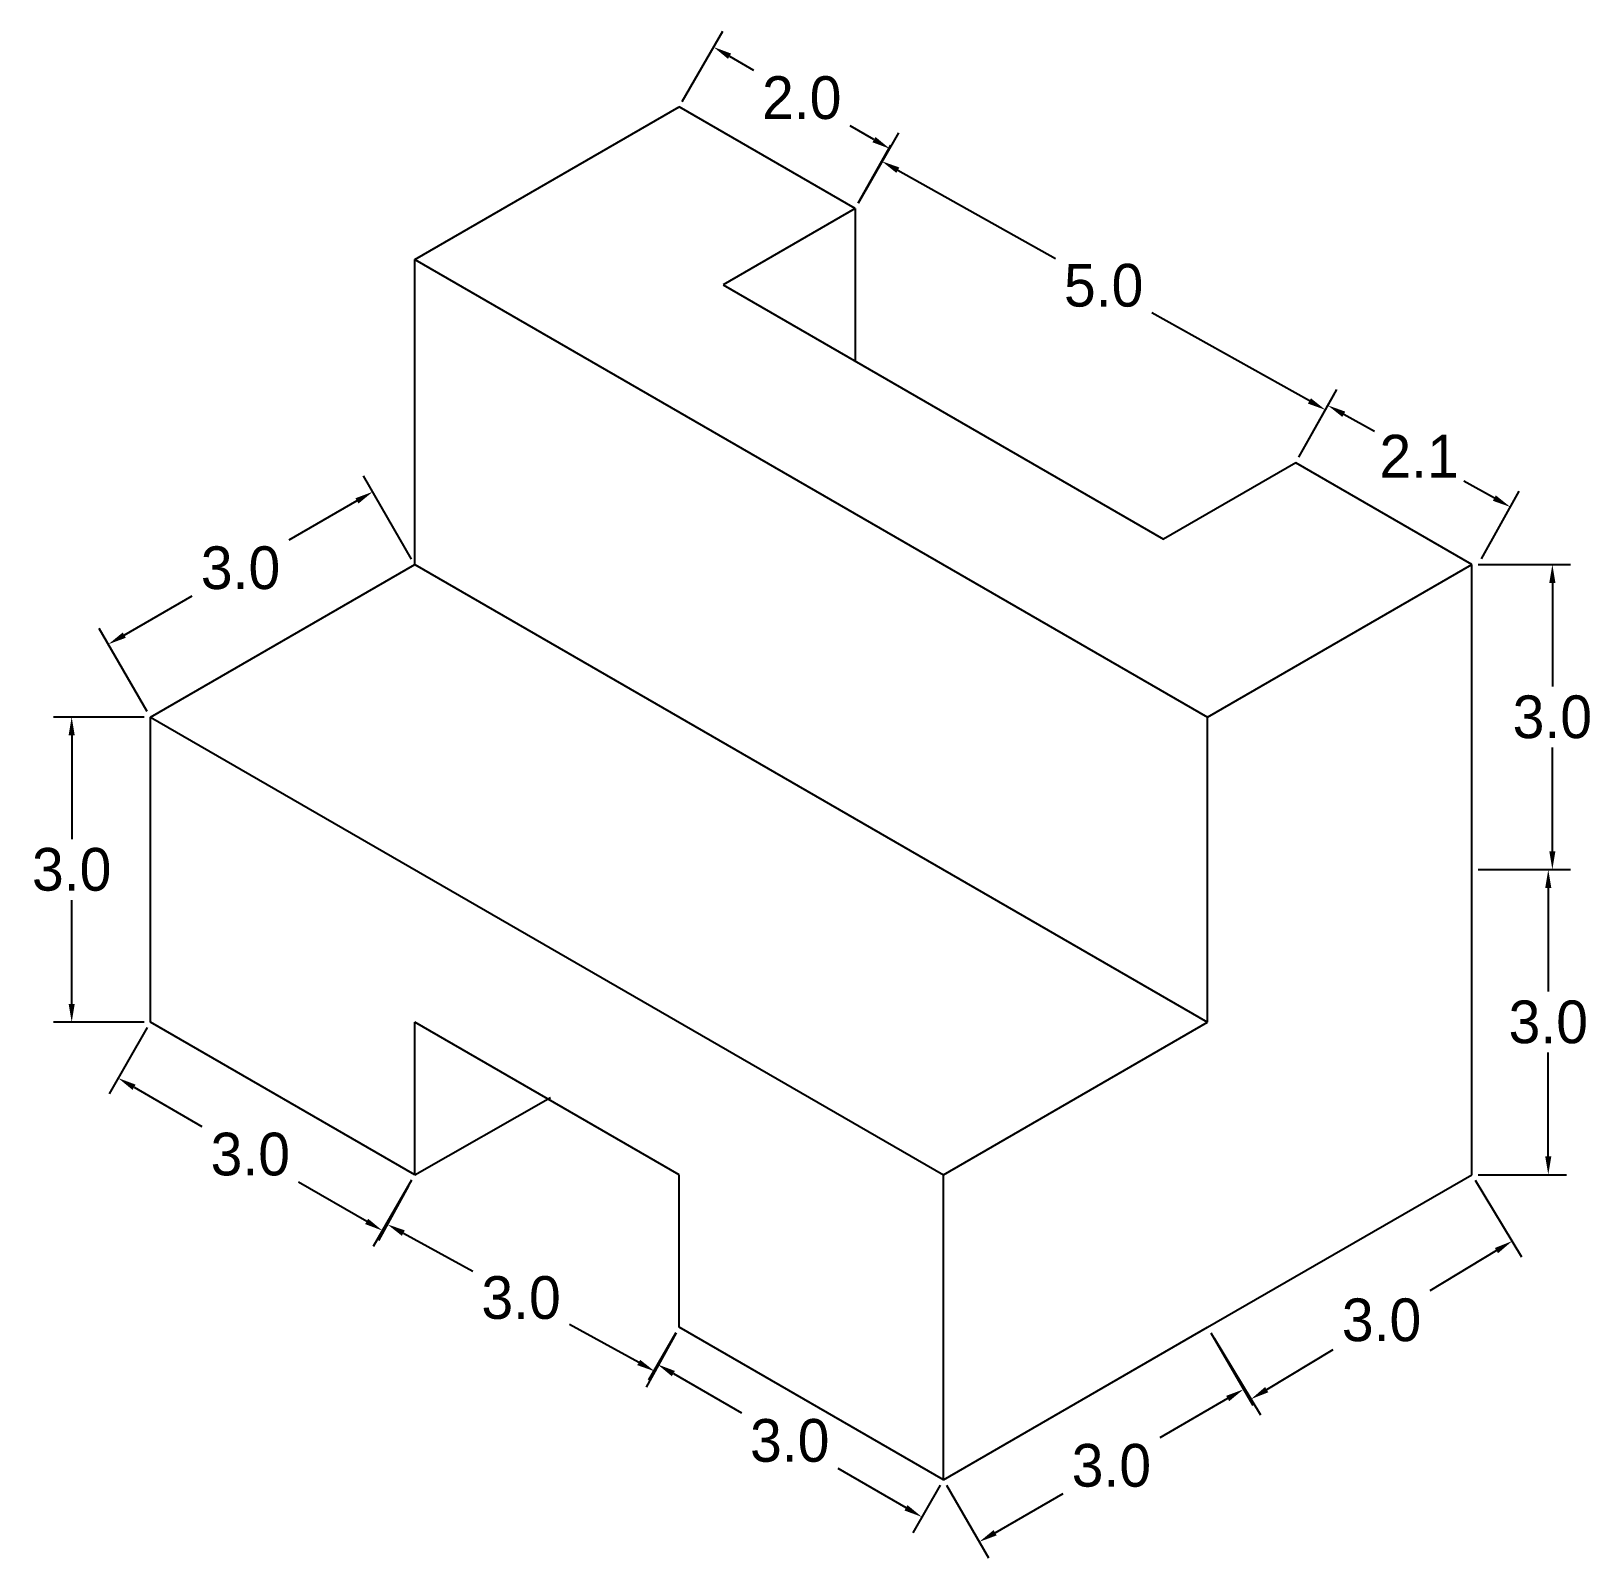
# Model space of a CAD drawing. Header units: inches. Extents: x 52.9 to 68.2, y 10.6 to 25.6.
import ezdxf

# ---------------------------------------------------------------- set-up
doc = ezdxf.new("R2010")
doc.units = ezdxf.units.IN
doc.header["$MEASUREMENT"] = 0
doc.dimstyles.get("Standard").update_dxf_attribs({"dimtxt": 0.42, "dimasz": 0.18, "dimexe": 0.18, "dimexo": 0.0625, "dimgap": 0.09, "dimtad": 0, "dimtih": 1, "dimtoh": 1, "dimdec": 1, "dimzin": 0, "dimdsep": 46, "dimtxsty": 'Standard', "dimcen": 0.09, "dimadec": 0, "dimazin": 0, "dimtfac": 1, "dimtdec": 1, "dimtofl": 0, "dimtmove": 0, "dimatfit": 3, "dimfxl": 1, "dimtolj": 1, "dimtzin": 0, "dimarcsym": 0})

# ---------------------------------------------------------------- blocks, each defined once
blk = doc.blocks.new('*D2')
at = {"color": 0, "lineweight": -2}
for p, q in [((54.003, 18.892), (53.111, 18.892)), ((53.291, 18.712), (53.291, 17.692)), ((53.291, 16.072), (53.291, 17.092)), ((54.003, 15.892), (53.111, 15.892))]:
    blk.add_line(p, q, dxfattribs=at)
at = {"color": 0}
for points in [[(53.261, 18.712), (53.321, 18.712), (53.291, 18.892)], [(53.261, 16.072), (53.321, 16.072), (53.291, 15.892)]]:
    blk.add_solid(points, dxfattribs=at)
at = {"layer": 'Defpoints', "color": 0}
for p in [(54.066, 18.892), (53.291, 15.892), (54.066, 15.892)]:
    blk.add_point(p, dxfattribs=at)
at = {"color": 0, "insert": (53.291, 17.392), "char_height": 0.42, "attachment_point": 5}
blk.add_mtext('\\A1;3.0', dxfattribs=at)
blk = doc.blocks.new('*D3')
at = {"color": 0, "lineweight": -2}
for p, q in [((54.034, 15.838), (53.658, 15.187)), ((53.904, 15.252), (54.572, 14.867)), ((56.191, 13.932), (55.522, 14.318)), ((56.633, 14.338), (56.256, 13.687))]:
    blk.add_line(p, q, dxfattribs=at)
at = {"color": 0}
for points in [[(53.919, 15.278), (53.889, 15.226), (53.748, 15.342)], [(56.206, 13.958), (56.176, 13.906), (56.346, 13.842)]]:
    blk.add_solid(points, dxfattribs=at)
at = {"layer": 'Defpoints', "color": 0}
for p in [(54.066, 15.892), (56.664, 14.392), (56.346, 13.842)]:
    blk.add_point(p, dxfattribs=at)
at = {"color": 0, "insert": (55.047, 14.592), "char_height": 0.42, "attachment_point": 5}
blk.add_mtext('\\A1;3.0', dxfattribs=at)
blk = doc.blocks.new('*D4')
at = {"color": 0, "lineweight": -2}
for p, q in [((56.602, 14.283), (56.307, 13.746)), ((56.552, 13.817), (57.234, 13.442)), ((58.866, 12.545), (58.184, 12.92)), ((59.232, 12.837), (58.937, 12.301))]:
    blk.add_line(p, q, dxfattribs=at)
at = {"color": 0}
for points in [[(56.566, 13.844), (56.537, 13.791), (56.394, 13.904)], [(58.88, 12.571), (58.851, 12.519), (59.023, 12.458)]]:
    blk.add_solid(points, dxfattribs=at)
at = {"layer": 'Defpoints', "color": 0}
for p in [(56.633, 14.338), (59.262, 12.892), (59.023, 12.458)]:
    blk.add_point(p, dxfattribs=at)
at = {"color": 0, "insert": (57.709, 13.181), "char_height": 0.42, "attachment_point": 5}
blk.add_mtext('\\A1;3.0', dxfattribs=at)
blk = doc.blocks.new('*D5')
at = {"color": 0, "lineweight": -2}
for p, q in [((59.231, 12.838), (58.961, 12.37)), ((59.206, 12.436), (59.875, 12.05)), ((61.493, 11.116), (60.825, 11.502)), ((61.829, 11.338), (61.559, 10.87))]:
    blk.add_line(p, q, dxfattribs=at)
at = {"color": 0}
for points in [[(59.221, 12.462), (59.191, 12.41), (59.051, 12.526)], [(61.508, 11.142), (61.478, 11.09), (61.649, 11.026)]]:
    blk.add_solid(points, dxfattribs=at)
at = {"layer": 'Defpoints', "color": 0}
for p in [(59.262, 12.892), (61.86, 11.392), (61.649, 11.026)]:
    blk.add_point(p, dxfattribs=at)
at = {"color": 0, "insert": (60.35, 11.776), "char_height": 0.42, "attachment_point": 5}
blk.add_mtext('\\A1;3.0', dxfattribs=at)
blk = doc.blocks.new('*D6')
at = {"color": 0, "lineweight": -2}
for p, q in [((64.489, 12.838), (64.901, 12.125)), ((64.655, 12.191), (63.987, 11.805)), ((61.891, 11.338), (62.303, 10.625)), ((62.369, 10.871), (63.037, 11.256))]:
    blk.add_line(p, q, dxfattribs=at)
at = {"color": 0}
for points in [[(64.64, 12.217), (64.67, 12.165), (64.811, 12.281)], [(62.354, 10.897), (62.384, 10.845), (62.213, 10.781)]]:
    blk.add_solid(points, dxfattribs=at)
at = {"layer": 'Defpoints', "color": 0}
for p in [(64.458, 12.892), (64.811, 12.281), (61.86, 11.392)]:
    blk.add_point(p, dxfattribs=at)
at = {"color": 0, "insert": (63.512, 11.531), "char_height": 0.42, "attachment_point": 5}
blk.add_mtext('\\A1;3.0', dxfattribs=at)
blk = doc.blocks.new('*D7')
at = {"color": 0, "lineweight": -2}
for p, q in [((67.088, 14.339), (67.545, 13.585)), ((67.298, 13.646), (66.643, 13.249)), ((64.522, 12.784), (64.978, 12.031)), ((65.039, 12.278), (65.693, 12.674))]:
    blk.add_line(p, q, dxfattribs=at)
at = {"color": 0}
for points in [[(67.282, 13.671), (67.313, 13.62), (67.452, 13.739)], [(65.023, 12.304), (65.054, 12.252), (64.885, 12.185)]]:
    blk.add_solid(points, dxfattribs=at)
at = {"layer": 'Defpoints', "color": 0}
for p in [(67.056, 14.392), (67.452, 13.739), (64.489, 12.838)]:
    blk.add_point(p, dxfattribs=at)
at = {"color": 0, "insert": (66.168, 12.962), "char_height": 0.42, "attachment_point": 5}
blk.add_mtext('\\A1;3.0', dxfattribs=at)
blk = doc.blocks.new('*D8')
at = {"color": 0, "lineweight": -2}
for p, q in [((67.119, 17.392), (67.987, 17.392)), ((67.807, 17.212), (67.807, 16.192)), ((67.807, 14.572), (67.807, 15.592)), ((67.119, 14.392), (67.987, 14.392))]:
    blk.add_line(p, q, dxfattribs=at)
at = {"color": 0}
for points in [[(67.777, 17.212), (67.837, 17.212), (67.807, 17.392)], [(67.777, 14.572), (67.837, 14.572), (67.807, 14.392)]]:
    blk.add_solid(points, dxfattribs=at)
at = {"layer": 'Defpoints', "color": 0}
for p in [(67.056, 17.392), (67.807, 17.392), (67.056, 14.392)]:
    blk.add_point(p, dxfattribs=at)
at = {"color": 0, "insert": (67.807, 15.892), "char_height": 0.42, "attachment_point": 5}
blk.add_mtext('\\A1;3.0', dxfattribs=at)
blk = doc.blocks.new('*D9')
at = {"color": 0, "lineweight": -2}
for p, q in [((67.119, 20.392), (68.027, 20.392)), ((67.847, 20.212), (67.847, 19.192)), ((67.847, 17.572), (67.847, 18.592)), ((67.119, 17.392), (68.027, 17.392))]:
    blk.add_line(p, q, dxfattribs=at)
at = {"color": 0}
for points in [[(67.817, 20.212), (67.877, 20.212), (67.847, 20.392)], [(67.817, 17.572), (67.877, 17.572), (67.847, 17.392)]]:
    blk.add_solid(points, dxfattribs=at)
at = {"layer": 'Defpoints', "color": 0}
for p in [(67.056, 20.392), (67.847, 20.392), (67.056, 17.392)]:
    blk.add_point(p, dxfattribs=at)
at = {"color": 0, "insert": (67.847, 18.892), "char_height": 0.42, "attachment_point": 5}
blk.add_mtext('\\A1;3.0', dxfattribs=at)
blk = doc.blocks.new('*D10')
at = {"color": 0, "lineweight": -2}
for p, q in [((65.354, 21.447), (65.727, 22.115)), ((65.797, 21.87), (66.097, 21.703)), ((67.277, 21.045), (66.977, 21.213)), ((67.149, 20.447), (67.522, 21.115))]:
    blk.add_line(p, q, dxfattribs=at)
at = {"color": 0}
for points in [[(65.811, 21.896), (65.782, 21.844), (65.639, 21.958)], [(67.291, 21.072), (67.262, 21.019), (67.434, 20.958)]]:
    blk.add_solid(points, dxfattribs=at)
at = {"layer": 'Defpoints', "color": 0}
for p in [(65.639, 21.958), (65.324, 21.392), (67.119, 20.392)]:
    blk.add_point(p, dxfattribs=at)
at = {"color": 0, "insert": (66.537, 21.458), "char_height": 0.42, "attachment_point": 5}
blk.add_mtext('\\A1;2.1', dxfattribs=at)
blk = doc.blocks.new('*D11')
at = {"color": 0, "lineweight": -2}
for p, q in [((59.293, 24.946), (59.692, 25.637)), ((59.758, 25.391), (59.993, 25.255)), ((61.178, 24.571), (60.943, 24.707)), ((61.025, 23.946), (61.424, 24.637))]:
    blk.add_line(p, q, dxfattribs=at)
at = {"color": 0}
for points in [[(59.773, 25.417), (59.743, 25.365), (59.602, 25.481)], [(61.193, 24.597), (61.163, 24.545), (61.334, 24.481)]]:
    blk.add_solid(points, dxfattribs=at)
at = {"layer": 'Defpoints', "color": 0}
for p in [(59.262, 24.892), (61.334, 24.481), (60.994, 23.892)]:
    blk.add_point(p, dxfattribs=at)
at = {"color": 0, "insert": (60.468, 24.981), "char_height": 0.42, "attachment_point": 5}
blk.add_mtext('\\A1;2.0', dxfattribs=at)
blk = doc.blocks.new('*D12')
at = {"color": 0, "lineweight": -2}
for p, q in [((61.024, 23.947), (61.343, 24.515)), ((61.412, 24.27), (62.961, 23.402)), ((65.459, 22.001), (63.911, 22.869)), ((65.385, 21.501), (65.704, 22.07))]:
    blk.add_line(p, q, dxfattribs=at)
at = {"color": 0}
for points in [[(61.427, 24.297), (61.398, 24.244), (61.255, 24.358)], [(65.474, 22.027), (65.444, 21.975), (65.616, 21.913)]]:
    blk.add_solid(points, dxfattribs=at)
at = {"layer": 'Defpoints', "color": 0}
for p in [(60.994, 23.892), (65.616, 21.913), (65.354, 21.447)]:
    blk.add_point(p, dxfattribs=at)
at = {"color": 0, "insert": (63.436, 23.136), "char_height": 0.42, "attachment_point": 5}
blk.add_mtext('\\A1;5.0', dxfattribs=at)
blk = doc.blocks.new('*D13')
at = {"color": 0, "lineweight": -2}
for p, q in [((56.633, 20.446), (56.161, 21.264)), ((56.095, 21.018), (55.426, 20.632)), ((53.808, 19.698), (54.476, 20.084)), ((54.034, 18.946), (53.562, 19.764))]:
    blk.add_line(p, q, dxfattribs=at)
at = {"color": 0}
for points in [[(56.08, 21.044), (56.11, 20.992), (56.251, 21.108)], [(53.793, 19.724), (53.823, 19.672), (53.652, 19.608)]]:
    blk.add_solid(points, dxfattribs=at)
at = {"layer": 'Defpoints', "color": 0}
for p in [(56.251, 21.108), (56.664, 20.392), (54.066, 18.892)]:
    blk.add_point(p, dxfattribs=at)
at = {"color": 0, "insert": (54.951, 20.358), "char_height": 0.42, "attachment_point": 5}
blk.add_mtext('\\A1;3.0', dxfattribs=at)

msp = doc.modelspace()

# ---------------------------------------------------------------- linework, layer by layer
for p, q in [((56.664, 23.392), (59.262, 24.892)), ((60.994, 23.892), (59.262, 24.892)), ((60.994, 23.892), (59.695, 23.142)), ((60.994, 23.892), (60.994, 22.392)), ((56.664, 20.392), (56.664, 23.392)), ((56.664, 23.392), (64.458, 18.892)), ((59.695, 23.142), (64.025, 20.642)), ((65.324, 21.392), (64.025, 20.642)), ((67.056, 20.392), (65.324, 21.392)), ((54.066, 18.892), (56.664, 20.392)), ((56.664, 20.392), (64.458, 15.892)), ((64.458, 18.892), (67.056, 20.392)), ((67.056, 17.392), (67.056, 20.392)), ((54.066, 15.892), (54.066, 18.892)), ((54.066, 18.892), (61.86, 14.392)), ((64.458, 15.892), (64.458, 18.892)), ((67.056, 14.392), (67.056, 17.392)), ((56.664, 14.392), (54.066, 15.892)), ((59.262, 14.392), (56.664, 15.892)), ((56.664, 14.392), (56.664, 15.892)), ((56.664, 14.392), (56.664, 15.892)), ((61.86, 14.392), (64.458, 15.892)), ((56.664, 14.392), (57.999, 15.151)), ((59.262, 12.892), (59.262, 14.392)), ((61.86, 11.392), (61.86, 14.392)), ((64.458, 12.892), (67.056, 14.392)), ((61.86, 11.392), (59.262, 12.892)), ((61.86, 11.392), (64.458, 12.892))]:
    msp.add_line(p, q)

# ---------------------------------------------------------------- dimensions: what is measured, and where the dimension line sits
for p1, p2, distance, picture, middle in [((59.262, 24.892), (60.994, 23.892), 0.68, '*D11', (60.468, 24.981)), ((60.994, 23.892), (65.354, 21.447), 0.535, '*D12', (63.436, 23.136)), ((67.119, 20.392), (65.324, 21.392), -0.648, '*D10', (66.537, 21.458)), ((54.066, 18.892), (56.664, 20.392), 0.827, '*D13', (54.951, 20.358)), ((67.056, 17.392), (67.056, 20.392), -0.791, '*D9', (67.847, 18.892)), ((54.066, 18.892), (54.066, 15.892), -0.775, '*D2', (53.291, 17.392)), ((67.056, 14.392), (67.056, 17.392), -0.751, '*D8', (67.807, 15.892)), ((54.066, 15.892), (56.664, 14.392), -0.635, '*D3', (55.047, 14.592)), ((56.633, 14.338), (59.262, 12.892), -0.495, '*D4', (57.709, 13.181)), ((64.489, 12.838), (67.056, 14.392), -0.764, '*D7', (66.168, 12.962)), ((59.262, 12.892), (61.86, 11.392), -0.423, '*D5', (60.35, 11.776)), ((61.86, 11.392), (64.458, 12.892), -0.706, '*D6', (63.512, 11.531))]:
    dim = msp.add_aligned_dim(p1=p1, p2=p2, distance=distance, dimstyle='Standard')
    dim.commit()
    dim.dimension.update_dxf_attribs({"geometry": picture, "text_midpoint": middle})

doc.saveas('drawing.dxf')
